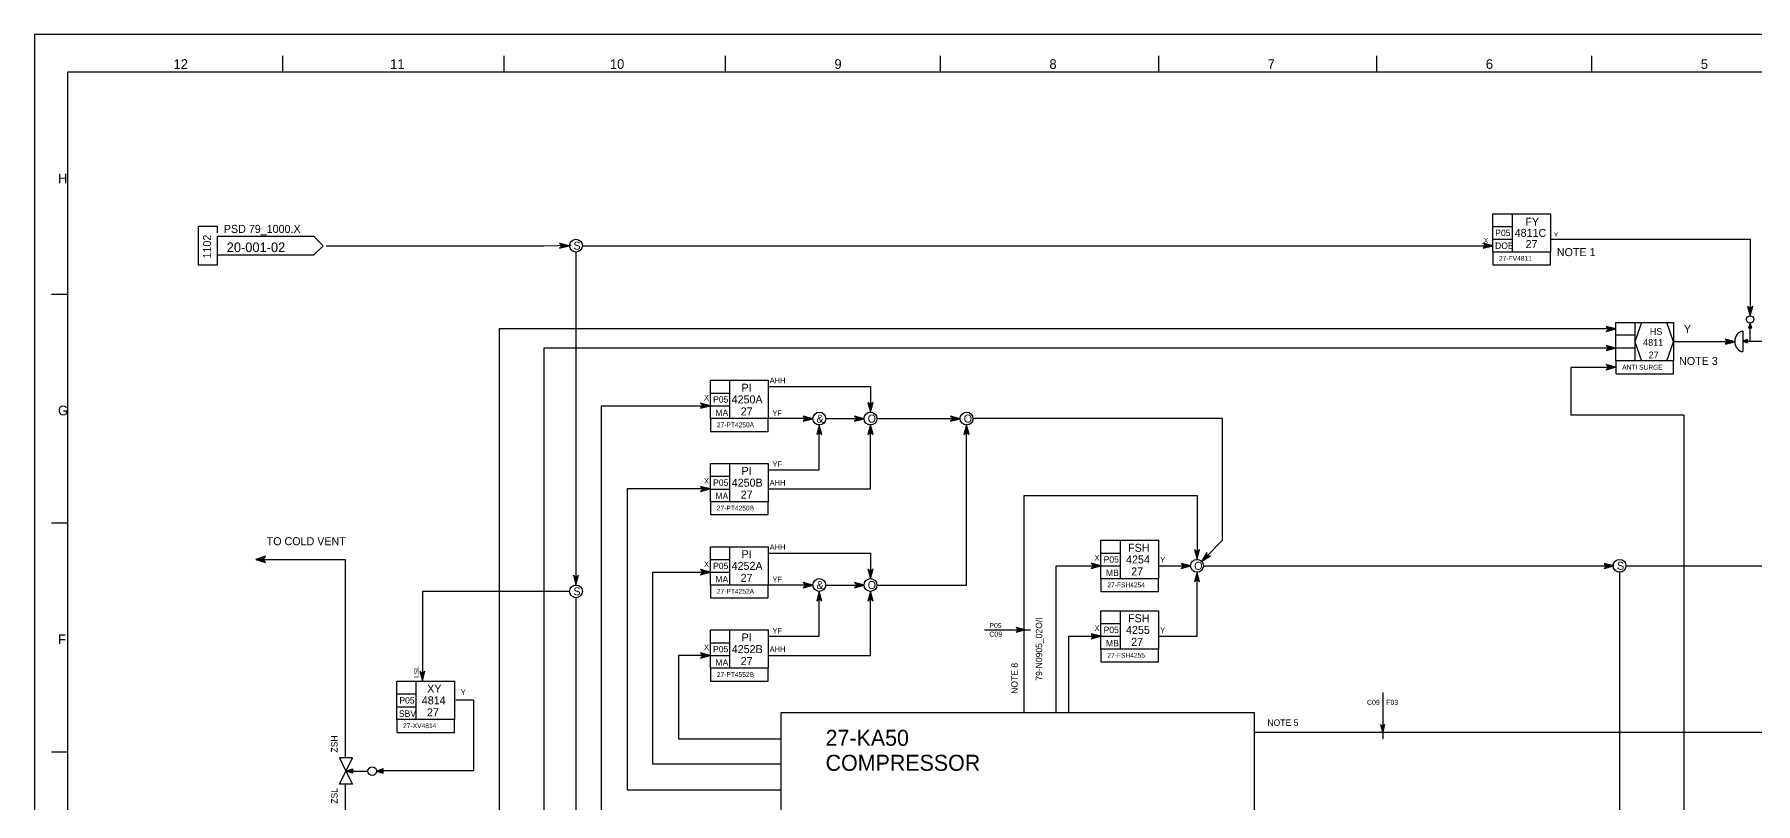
# Model space of a CAD drawing. Extents: x 0 to 841, y 0 to 594.
# Drawn here: x 0 to 538, y 354 to 594 of the extents above; entities that cross this region are included whole.
import ezdxf

# ---------------------------------------------------------------- set-up
doc = ezdxf.new("R2010")
doc.units = 0
for name, color, linetype in [('01-LIN-025-A', 7, 'Continuous'), ('08-LIN-050-A', 7, 'Continuous'), ('09-LIN-050-B', 7, 'Continuous'), ('12-LIN-100-A', 7, 'Continuous'), ('18-LIN-025-SP', 7, 'Continuous'), ('30-PAT-025-A', 7, 'Continuous'), ('37-TXT-050', 7, 'Continuous'), ('43-', 7, 'Continuous'), ('45-', 7, 'Continuous'), ('46-', 7, 'Continuous'), ('47-', 7, 'Continuous'), ('48-BOR-018', 7, 'Continuous'), ('50-REV-035-TRNG', 7, 'Continuous')]:
    doc.layers.add(name, color=color, linetype=linetype)

msp = doc.modelspace()

# ---------------------------------------------------------------- linework, layer by layer
at = {"layer": '01-LIN-025-A'}
for p, q in [((77.49, 587.26), (77.49, 582.23)), ((77.49, 587.26), (77.49, 582.23)), ((146.65, 587.26), (146.65, 582.23)), ((146.65, 587.26), (146.65, 582.23)), ((215.82, 587.26), (215.82, 582.23)), ((215.82, 587.26), (215.82, 582.23)), ((282.98, 587.26), (282.98, 582.23)), ((282.98, 587.26), (282.98, 582.23)), ((351.14, 587.26), (351.14, 582.23)), ((351.14, 587.26), (351.14, 582.23)), ((419.3, 587.26), (419.3, 582.23)), ((419.3, 587.26), (419.3, 582.23)), ((486.46, 587.26), (486.46, 582.23)), ((486.46, 587.26), (486.46, 582.23)), ((829.26, 582.23), (10.33, 582.23)), ((10.33, 582.23), (10.33, 10.38)), ((829.26, 582.23), (10.33, 582.23)), ((10.33, 582.23), (10.33, 10.38)), ((169.18, 526), (169.18, 422)), ((10.33, 512.76), (5.32, 512.76)), ((10.33, 512.76), (5.32, 512.76)), ((243.18, 474), (229.18, 474)), ((247.18, 474), (259.18, 474)), ((263.18, 474), (289.18, 474)), ((10.33, 441.28), (5.32, 441.28)), ((10.33, 441.28), (5.32, 441.28)), ((351.18, 428), (361.18, 428)), ((243.18, 422), (229.18, 422)), ((247.18, 422), (259.18, 422)), ((10.33, 369.8), (5.32, 369.8)), ((10.33, 369.8), (5.32, 369.8))]:
    msp.add_line(p, q, dxfattribs=at)
for points in [[(57.18, 532), (57.18, 534), (53.18, 534), (51.18, 534), (51.18, 522), (57.18, 522), (57.18, 526)], [(91.18, 528), (131.18, 528), (159.18, 528), (167.65, 528.12)], [(171.18, 528), (435.54, 528)], [(433.54, 528), (439.54, 528), (455.54, 528)], [(433.54, 528), (439.54, 528), (455.54, 528)], [(433.54, 528), (439.54, 528), (455.54, 528)], [(433.54, 528), (439.54, 528), (455.54, 528)], [(473.54, 530), (536, 530), (535.93, 506)], [(480, 490), (480, 475.01)], [(494, 490), (480, 490)], [(229.18, 484), (261.18, 484), (261.18, 476)], [(233.18, 350), (177.18, 350), (177.18, 478), (211.18, 478)], [(371.18, 436), (371.18, 472), (371.18, 474), (293.23, 474)], [(515.21, 475.01), (480, 475.01)], [(515.21, 475.01), (515.21, 208)], [(229.18, 458), (245.18, 458), (245.18, 472)], [(229.18, 452), (261.18, 452), (261.18, 472)], [(291.18, 422), (291.18, 472)], [(209.18, 452), (185.18, 452), (185.18, 358), (233.18, 358)], [(309.18, 382), (309.18, 450), (363.18, 450)], [(363.18, 450), (363.18, 432)], [(371.18, 436), (366.01, 430.83)], [(229.18, 432), (261.18, 432), (261.18, 424)], [(233.18, 366), (193.18, 366), (193.18, 426), (211.18, 426)], [(319.18, 382), (319.18, 428), (333.18, 428)], [(351.18, 406), (363.18, 406), (363.18, 426)], [(365.18, 428), (493.18, 428)], [(495.18, 426), (495.18, 262)], [(497.18, 428), (780, 428)], [(167.18, 420), (121.18, 420), (121.18, 392)], [(229.18, 406), (245.18, 406), (245.18, 420)], [(229.18, 400), (261.18, 400), (261.18, 420)], [(263.18, 422), (291.18, 422)], [(169.18, 418), (169.18, 322)], [(296.79, 408), (311.18, 408)], [(323.18, 382), (323.18, 406), (333.18, 406)], [(211.18, 400), (201.18, 400), (201.18, 374), (233.18, 374)], [(421.18, 388.39), (421.18, 374)], [(381.18, 376), (738, 376)]]:
    msp.add_lwpolyline(points, dxfattribs=at)
for centre in [(169.18, 528), (245.18, 474), (261.18, 474), (291.18, 474), (363.18, 428), (495.18, 428), (169.18, 420), (245.18, 422), (261.18, 422)]:
    msp.add_circle(centre, 2, dxfattribs=at)
at = {"layer": '08-LIN-050-A'}
for p, q in [((69.18, 430), (97.18, 430)), ((97.18, 368.03), (97.18, 430)), ((97.18, 333), (97.18, 359.69))]:
    msp.add_line(p, q, dxfattribs=at)
at = {"layer": '09-LIN-050-B'}
msp.add_lwpolyline([(0, 0), (841, 0), (841, 594), (0, 594)], close=True, dxfattribs=at)
msp.add_lwpolyline([(0, 0), (841, 0), (841, 594), (0, 594)], close=True, dxfattribs=at)
at = {"layer": '18-LIN-025-SP'}
msp.add_lwpolyline([(233.18, 310.03), (381.18, 310.03), (381.18, 382.03), (233.18, 382.03)], close=True, dxfattribs=at)
at = {"layer": '30-PAT-025-A'}
for p, q in [((72.18, 431), (69.18, 430)), ((70.18, 430), (71.68, 430.5)), ((71.68, 430.5), (71.18, 430)), ((71.68, 430), (72.18, 431)), ((69.18, 430), (72.18, 429)), ((70.18, 430), (69.68, 430)), ((71.68, 429.5), (70.18, 430)), ((70.68, 430), (71.18, 430)), ((71.18, 430), (71.68, 429.5)), ((72.18, 429), (71.68, 430))]:
    msp.add_line(p, q, dxfattribs=at)
at = {"layer": '43-'}
for p, q in [((57.18, 531), (87.18, 531)), ((57.18, 525), (57.18, 531)), ((87.18, 531), (90.18, 528)), ((90.18, 528), (87.18, 525)), ((87.18, 525), (57.18, 525))]:
    msp.add_line(p, q, dxfattribs=at)
at = {"layer": '46-'}
for p, q in [((166.99, 528), (163.99, 528.8)), ((163.99, 528.8), (164.79, 528)), ((164.79, 528), (163.99, 527.2)), ((163.99, 527.2), (166.99, 528)), ((166.59, 528), (164.39, 528.6)), ((164.39, 528.6), (164.99, 528)), ((164.99, 528), (164.39, 527.4)), ((164.39, 527.4), (166.59, 528)), ((166.19, 528), (164.79, 528.4)), ((164.79, 528.4), (165.19, 528)), ((165.19, 528), (164.79, 527.6)), ((164.79, 527.6), (166.19, 528)), ((165.79, 528), (165.19, 528.2)), ((165.19, 528.2), (165.39, 528)), ((165.39, 528), (165.19, 527.8)), ((165.19, 527.8), (165.79, 528)), ((455.55, 527.98), (452.55, 528.78)), ((452.55, 528.78), (453.35, 527.98)), ((453.35, 527.98), (452.55, 527.18)), ((452.55, 527.18), (455.55, 527.98)), ((455.15, 527.98), (452.95, 528.58)), ((452.95, 528.58), (453.55, 527.98)), ((453.55, 527.98), (452.95, 527.38)), ((452.95, 527.38), (455.15, 527.98)), ((454.75, 527.98), (453.35, 528.38)), ((453.35, 528.38), (453.75, 527.98)), ((453.75, 527.98), (453.35, 527.58)), ((453.35, 527.58), (454.75, 527.98)), ((454.35, 527.98), (453.75, 528.18)), ((453.75, 528.18), (453.95, 527.98)), ((453.95, 527.98), (453.75, 527.78)), ((453.75, 527.78), (454.35, 527.98)), ((536, 508.3), (535.2, 509.1)), ((535.2, 509.1), (536, 506.1)), ((536, 508.1), (535.4, 508.7)), ((535.4, 508.7), (536, 506.5)), ((536, 507.9), (535.6, 508.3)), ((535.6, 508.3), (536, 506.9)), ((536, 507.7), (535.8, 507.9)), ((535.8, 507.9), (536, 507.3)), ((536, 506.1), (536.8, 509.1)), ((536.8, 509.1), (536, 508.3)), ((536, 506.5), (536.6, 508.7)), ((536.6, 508.7), (536, 508.1)), ((536, 506.9), (536.4, 508.3)), ((536.4, 508.3), (536, 507.9)), ((536, 507.3), (536.2, 507.9)), ((536.2, 507.9), (536, 507.7)), ((493.99, 502.01), (490.99, 502.81)), ((490.99, 502.81), (491.79, 502.01)), ((491.79, 502.01), (490.99, 501.21)), ((490.99, 501.21), (493.99, 502.01)), ((493.59, 502.01), (491.39, 502.61)), ((491.39, 502.61), (491.99, 502.01)), ((491.99, 502.01), (491.39, 501.41)), ((491.39, 501.41), (493.59, 502.01)), ((493.19, 502.01), (491.79, 502.41)), ((491.79, 502.41), (492.19, 502.01)), ((492.19, 502.01), (491.79, 501.61)), ((491.79, 501.61), (493.19, 502.01)), ((492.79, 502.01), (492.19, 502.21)), ((492.19, 502.21), (492.39, 502.01)), ((492.39, 502.01), (492.19, 501.81)), ((492.19, 501.81), (492.79, 502.01)), ((493.96, 496.01), (490.96, 496.81)), ((490.96, 496.81), (491.76, 496.01)), ((491.76, 496.01), (490.96, 495.21)), ((490.96, 495.21), (493.96, 496.01)), ((493.56, 496.01), (491.36, 496.61)), ((491.36, 496.61), (491.96, 496.01)), ((491.96, 496.01), (491.36, 495.41)), ((491.36, 495.41), (493.56, 496.01)), ((493.16, 496.01), (491.76, 496.41)), ((491.76, 496.41), (492.16, 496.01)), ((492.16, 496.01), (491.76, 495.61)), ((491.76, 495.61), (493.16, 496.01)), ((492.76, 496.01), (492.16, 496.21)), ((492.16, 496.21), (492.36, 496.01)), ((492.36, 496.01), (492.16, 495.81)), ((492.16, 495.81), (492.76, 496.01)), ((531.19, 498), (528.19, 498.8)), ((528.19, 498.8), (528.99, 498)), ((528.99, 498), (528.19, 497.2)), ((528.19, 497.2), (531.19, 498)), ((530.79, 498), (528.59, 498.6)), ((528.59, 498.6), (529.19, 498)), ((529.19, 498), (528.59, 497.4)), ((528.59, 497.4), (530.79, 498)), ((530.39, 498), (528.99, 498.4)), ((528.99, 498.4), (529.39, 498)), ((529.39, 498), (528.99, 497.6)), ((528.99, 497.6), (530.39, 498)), ((529.99, 498), (529.39, 498.2)), ((529.39, 498.2), (529.59, 498)), ((529.59, 498), (529.39, 497.8)), ((529.39, 497.8), (529.99, 498)), ((493.96, 490.04), (490.96, 490.84)), ((490.96, 490.84), (491.76, 490.04)), ((491.76, 490.04), (490.96, 489.24)), ((490.96, 489.24), (493.96, 490.04)), ((493.56, 490.04), (491.36, 490.64)), ((491.36, 490.64), (491.96, 490.04)), ((491.96, 490.04), (491.36, 489.44)), ((491.36, 489.44), (493.56, 490.04)), ((493.16, 490.04), (491.76, 490.44)), ((491.76, 490.44), (492.16, 490.04)), ((492.16, 490.04), (491.76, 489.64)), ((491.76, 489.64), (493.16, 490.04)), ((492.76, 490.04), (492.16, 490.24)), ((492.16, 490.24), (492.36, 490.04)), ((492.36, 490.04), (492.16, 489.84)), ((492.16, 489.84), (492.76, 490.04)), ((211.12, 478), (208.12, 478.8)), ((208.12, 478.8), (208.92, 478)), ((210.72, 478), (208.52, 478.6)), ((208.52, 478.6), (209.12, 478)), ((261.18, 478.25), (260.38, 479.05)), ((260.38, 479.05), (261.18, 476.05)), ((261.18, 478.05), (260.58, 478.65)), ((260.58, 478.65), (261.18, 476.45)), ((261.18, 476.05), (261.98, 479.05)), ((261.98, 479.05), (261.18, 478.25)), ((261.18, 476.45), (261.78, 478.65)), ((261.78, 478.65), (261.18, 478.05)), ((208.92, 478), (208.12, 477.2)), ((208.12, 477.2), (211.12, 478)), ((209.12, 478), (208.52, 477.4)), ((208.52, 477.4), (210.72, 478)), ((210.32, 478), (208.92, 478.4)), ((208.92, 478.4), (209.32, 478)), ((209.32, 478), (208.92, 477.6)), ((208.92, 477.6), (210.32, 478)), ((209.92, 478), (209.32, 478.2)), ((209.32, 478.2), (209.52, 478)), ((209.52, 478), (209.32, 477.8)), ((209.32, 477.8), (209.92, 478)), ((243.18, 473.96), (240.18, 474.76)), ((240.18, 474.76), (240.98, 473.96)), ((240.98, 473.96), (240.18, 473.16)), ((240.18, 473.16), (243.18, 473.96)), ((242.78, 473.96), (240.58, 474.56)), ((240.58, 474.56), (241.18, 473.96)), ((241.18, 473.96), (240.58, 473.36)), ((240.58, 473.36), (242.78, 473.96)), ((242.38, 473.96), (240.98, 474.36)), ((240.98, 474.36), (241.38, 473.96)), ((241.38, 473.96), (240.98, 473.56)), ((240.98, 473.56), (242.38, 473.96)), ((241.98, 473.96), (241.38, 474.16)), ((241.38, 474.16), (241.58, 473.96)), ((241.58, 473.96), (241.38, 473.76)), ((241.38, 473.76), (241.98, 473.96)), ((259.18, 473.96), (256.18, 474.76)), ((256.18, 474.76), (256.98, 473.96)), ((256.98, 473.96), (256.18, 473.16)), ((256.18, 473.16), (259.18, 473.96)), ((258.78, 473.96), (256.58, 474.56)), ((256.58, 474.56), (257.18, 473.96)), ((257.18, 473.96), (256.58, 473.36)), ((256.58, 473.36), (258.78, 473.96)), ((258.38, 473.96), (256.98, 474.36)), ((256.98, 474.36), (257.38, 473.96)), ((257.38, 473.96), (256.98, 473.56)), ((256.98, 473.56), (258.38, 473.96)), ((257.98, 473.96), (257.38, 474.16)), ((257.38, 474.16), (257.58, 473.96)), ((257.58, 473.96), (257.38, 473.76)), ((257.38, 473.76), (257.98, 473.96)), ((261.18, 477.85), (260.78, 478.25)), ((260.78, 478.25), (261.18, 476.85)), ((261.18, 477.65), (260.98, 477.85)), ((260.98, 477.85), (261.18, 477.25)), ((261.18, 476.85), (261.58, 478.25)), ((261.58, 478.25), (261.18, 477.85)), ((261.18, 477.25), (261.38, 477.85)), ((261.38, 477.85), (261.18, 477.65)), ((289.18, 473.96), (286.18, 474.76)), ((286.18, 474.76), (286.98, 473.96)), ((286.98, 473.96), (286.18, 473.16)), ((286.18, 473.16), (289.18, 473.96)), ((288.78, 473.96), (286.58, 474.56)), ((286.58, 474.56), (287.18, 473.96)), ((287.18, 473.96), (286.58, 473.36)), ((286.58, 473.36), (288.78, 473.96)), ((288.38, 473.96), (286.98, 474.36)), ((286.98, 474.36), (287.38, 473.96)), ((287.38, 473.96), (286.98, 473.56)), ((286.98, 473.56), (288.38, 473.96)), ((287.98, 473.96), (287.38, 474.16)), ((287.38, 474.16), (287.58, 473.96)), ((287.58, 473.96), (287.38, 473.76)), ((287.38, 473.76), (287.98, 473.96)), ((245.18, 472), (244.38, 469)), ((244.38, 469), (245.18, 469.8)), ((245.18, 471.6), (244.58, 469.4)), ((244.58, 469.4), (245.18, 470)), ((245.18, 471.2), (244.78, 469.8)), ((244.78, 469.8), (245.18, 470.2)), ((245.18, 470.8), (244.98, 470.2)), ((244.98, 470.2), (245.18, 470.4)), ((245.98, 469), (245.18, 472)), ((245.78, 469.4), (245.18, 471.6)), ((245.58, 469.8), (245.18, 471.2)), ((245.38, 470.2), (245.18, 470.8)), ((245.18, 470.4), (245.38, 470.2)), ((245.18, 470.2), (245.58, 469.8)), ((245.18, 470), (245.78, 469.4)), ((245.18, 469.8), (245.98, 469)), ((261.18, 472), (260.38, 469)), ((260.38, 469), (261.18, 469.8)), ((261.18, 471.6), (260.58, 469.4)), ((260.58, 469.4), (261.18, 470)), ((261.18, 471.2), (260.78, 469.8)), ((260.78, 469.8), (261.18, 470.2)), ((261.18, 470.8), (260.98, 470.2)), ((260.98, 470.2), (261.18, 470.4)), ((261.98, 469), (261.18, 472)), ((261.78, 469.4), (261.18, 471.6)), ((261.58, 469.8), (261.18, 471.2)), ((261.38, 470.2), (261.18, 470.8)), ((261.18, 470.4), (261.38, 470.2)), ((261.18, 470.2), (261.58, 469.8)), ((261.18, 470), (261.78, 469.4)), ((261.18, 469.8), (261.98, 469)), ((291.18, 472), (290.38, 469)), ((290.38, 469), (291.18, 469.8)), ((291.18, 471.6), (290.58, 469.4)), ((290.58, 469.4), (291.18, 470)), ((291.18, 471.2), (290.78, 469.8)), ((290.78, 469.8), (291.18, 470.2)), ((291.18, 470.8), (290.98, 470.2)), ((290.98, 470.2), (291.18, 470.4)), ((291.98, 469), (291.18, 472)), ((291.78, 469.4), (291.18, 471.6)), ((291.58, 469.8), (291.18, 471.2)), ((291.38, 470.2), (291.18, 470.8)), ((291.18, 470.4), (291.38, 470.2)), ((291.18, 470.2), (291.58, 469.8)), ((291.18, 470), (291.78, 469.4)), ((291.18, 469.8), (291.98, 469)), ((211.12, 452), (208.12, 452.8)), ((208.12, 452.8), (208.92, 452)), ((208.92, 452), (208.12, 451.2)), ((208.12, 451.2), (211.12, 452)), ((210.72, 452), (208.52, 452.6)), ((208.52, 452.6), (209.12, 452)), ((209.12, 452), (208.52, 451.4)), ((208.52, 451.4), (210.72, 452)), ((210.32, 452), (208.92, 452.4)), ((208.92, 452.4), (209.32, 452)), ((209.32, 452), (208.92, 451.6)), ((208.92, 451.6), (210.32, 452)), ((209.92, 452), (209.32, 452.2)), ((209.32, 452.2), (209.52, 452)), ((209.52, 452), (209.32, 451.8)), ((209.32, 451.8), (209.92, 452)), ((363.21, 432.28), (362.41, 433.08)), ((362.41, 433.08), (363.21, 430.08)), ((363.21, 432.08), (362.61, 432.68)), ((362.61, 432.68), (363.21, 430.48)), ((363.21, 431.88), (362.81, 432.28)), ((362.81, 432.28), (363.21, 430.88)), ((363.21, 431.68), (363.01, 431.88)), ((363.01, 431.88), (363.21, 431.28)), ((363.21, 430.08), (364.01, 433.08)), ((364.01, 433.08), (363.21, 432.28)), ((363.21, 430.48), (363.81, 432.68)), ((363.81, 432.68), (363.21, 432.08)), ((363.21, 430.88), (363.61, 432.28)), ((363.61, 432.28), (363.21, 431.88)), ((363.21, 431.28), (363.41, 431.88)), ((363.41, 431.88), (363.21, 431.68)), ((366.23, 432.14), (364.68, 429.45)), ((364.68, 429.45), (367.36, 431)), ((366.09, 431.71), (364.96, 429.73)), ((364.96, 429.73), (366.94, 430.86)), ((365.95, 431.29), (365.24, 430.01)), ((365.24, 430.01), (366.51, 430.72)), ((365.81, 430.86), (365.52, 430.3)), ((365.52, 430.3), (366.09, 430.58)), ((365.81, 430.58), (365.81, 430.86)), ((366.09, 430.58), (365.81, 430.58)), ((365.95, 430.72), (365.95, 431.29)), ((366.51, 430.72), (365.95, 430.72)), ((366.09, 430.86), (366.09, 431.71)), ((366.94, 430.86), (366.09, 430.86)), ((366.23, 431), (366.23, 432.14)), ((367.36, 431), (366.23, 431)), ((169.18, 424.26), (168.38, 425.06)), ((168.38, 425.06), (169.18, 422.06)), ((169.18, 422.06), (169.98, 425.06)), ((169.98, 425.06), (169.18, 424.26)), ((211.12, 426), (208.12, 426.8)), ((208.12, 426.8), (208.92, 426)), ((208.92, 426), (208.12, 425.2)), ((208.12, 425.2), (211.12, 426)), ((210.72, 426), (208.52, 426.6)), ((208.52, 426.6), (209.12, 426)), ((209.12, 426), (208.52, 425.4)), ((208.52, 425.4), (210.72, 426)), ((210.32, 426), (208.92, 426.4)), ((208.92, 426.4), (209.32, 426)), ((209.32, 426), (208.92, 425.6)), ((208.92, 425.6), (210.32, 426)), ((209.92, 426), (209.32, 426.2)), ((209.32, 426.2), (209.52, 426)), ((209.52, 426), (209.32, 425.8)), ((209.32, 425.8), (209.92, 426)), ((261.18, 426.25), (260.38, 427.05)), ((260.38, 427.05), (261.18, 424.05)), ((261.18, 426.05), (260.58, 426.65)), ((260.58, 426.65), (261.18, 424.45)), ((261.18, 425.85), (260.78, 426.25)), ((260.78, 426.25), (261.18, 424.85)), ((261.18, 425.65), (260.98, 425.85)), ((260.98, 425.85), (261.18, 425.25)), ((261.18, 424.05), (261.98, 427.05)), ((261.98, 427.05), (261.18, 426.25)), ((261.18, 424.45), (261.78, 426.65)), ((261.78, 426.65), (261.18, 426.05)), ((261.18, 424.85), (261.58, 426.25)), ((261.58, 426.25), (261.18, 425.85)), ((261.18, 425.25), (261.38, 425.85)), ((261.38, 425.85), (261.18, 425.65)), ((333.12, 428), (330.12, 428.8)), ((330.12, 428.8), (330.92, 428)), ((330.92, 428), (330.12, 427.2)), ((330.12, 427.2), (333.12, 428)), ((332.72, 428), (330.52, 428.6)), ((330.52, 428.6), (331.12, 428)), ((331.12, 428), (330.52, 427.4)), ((330.52, 427.4), (332.72, 428)), ((332.32, 428), (330.92, 428.4)), ((330.92, 428.4), (331.32, 428)), ((331.32, 428), (330.92, 427.6)), ((330.92, 427.6), (332.32, 428)), ((331.92, 428), (331.32, 428.2)), ((331.32, 428.2), (331.52, 428)), ((331.52, 428), (331.32, 427.8)), ((331.32, 427.8), (331.92, 428)), ((361.18, 427.96), (358.18, 428.76)), ((358.18, 428.76), (358.98, 427.96)), ((358.98, 427.96), (358.18, 427.16)), ((358.18, 427.16), (361.18, 427.96)), ((360.78, 427.96), (358.58, 428.56)), ((358.58, 428.56), (359.18, 427.96)), ((359.18, 427.96), (358.58, 427.36)), ((358.58, 427.36), (360.78, 427.96)), ((360.38, 427.96), (358.98, 428.36)), ((358.98, 428.36), (359.38, 427.96)), ((359.38, 427.96), (358.98, 427.56)), ((358.98, 427.56), (360.38, 427.96)), ((359.98, 427.96), (359.38, 428.16)), ((359.38, 428.16), (359.58, 427.96)), ((359.58, 427.96), (359.38, 427.76)), ((359.38, 427.76), (359.98, 427.96)), ((363.2, 426.02), (362.4, 423.02)), ((363.2, 425.62), (362.6, 423.42)), ((363.2, 425.22), (362.8, 423.82)), ((363.2, 424.82), (363, 424.22)), ((364, 423.02), (363.2, 426.02)), ((363.8, 423.42), (363.2, 425.62)), ((363.6, 423.82), (363.2, 425.22)), ((363.4, 424.22), (363.2, 424.82)), ((493.38, 427.96), (490.38, 428.76)), ((490.38, 428.76), (491.18, 427.96)), ((491.18, 427.96), (490.38, 427.16)), ((490.38, 427.16), (493.38, 427.96)), ((492.98, 427.96), (490.78, 428.56)), ((490.78, 428.56), (491.38, 427.96)), ((491.38, 427.96), (490.78, 427.36)), ((490.78, 427.36), (492.98, 427.96)), ((492.58, 427.96), (491.18, 428.36)), ((491.18, 428.36), (491.58, 427.96)), ((491.58, 427.96), (491.18, 427.56)), ((491.18, 427.56), (492.58, 427.96)), ((492.18, 427.96), (491.58, 428.16)), ((491.58, 428.16), (491.78, 427.96)), ((491.78, 427.96), (491.58, 427.76)), ((491.58, 427.76), (492.18, 427.96)), ((169.18, 424.06), (168.58, 424.66)), ((168.58, 424.66), (169.18, 422.46)), ((169.18, 423.86), (168.78, 424.26)), ((168.78, 424.26), (169.18, 422.86)), ((169.18, 423.66), (168.98, 423.86)), ((168.98, 423.86), (169.18, 423.26)), ((169.18, 422.46), (169.78, 424.66)), ((169.78, 424.66), (169.18, 424.06)), ((169.18, 422.86), (169.58, 424.26)), ((169.58, 424.26), (169.18, 423.86)), ((169.18, 423.26), (169.38, 423.86)), ((169.38, 423.86), (169.18, 423.66)), ((243.18, 421.96), (240.18, 422.76)), ((240.18, 422.76), (240.98, 421.96)), ((240.98, 421.96), (240.18, 421.16)), ((240.18, 421.16), (243.18, 421.96)), ((242.78, 421.96), (240.58, 422.56)), ((240.58, 422.56), (241.18, 421.96)), ((241.18, 421.96), (240.58, 421.36)), ((240.58, 421.36), (242.78, 421.96)), ((242.38, 421.96), (240.98, 422.36)), ((240.98, 422.36), (241.38, 421.96)), ((241.38, 421.96), (240.98, 421.56)), ((240.98, 421.56), (242.38, 421.96)), ((241.98, 421.96), (241.38, 422.16)), ((241.38, 422.16), (241.58, 421.96)), ((241.58, 421.96), (241.38, 421.76)), ((241.38, 421.76), (241.98, 421.96)), ((245.18, 420), (244.38, 417)), ((245.18, 419.6), (244.58, 417.4)), ((245.98, 417), (245.18, 420)), ((245.78, 417.4), (245.18, 419.6)), ((259.18, 421.96), (256.18, 422.76)), ((256.18, 422.76), (256.98, 421.96)), ((256.98, 421.96), (256.18, 421.16)), ((256.18, 421.16), (259.18, 421.96)), ((258.78, 421.96), (256.58, 422.56)), ((256.58, 422.56), (257.18, 421.96)), ((257.18, 421.96), (256.58, 421.36)), ((256.58, 421.36), (258.78, 421.96)), ((258.38, 421.96), (256.98, 422.36)), ((256.98, 422.36), (257.38, 421.96)), ((257.38, 421.96), (256.98, 421.56)), ((256.98, 421.56), (258.38, 421.96)), ((257.98, 421.96), (257.38, 422.16)), ((257.38, 422.16), (257.58, 421.96)), ((257.58, 421.96), (257.38, 421.76)), ((257.38, 421.76), (257.98, 421.96)), ((261.18, 420), (260.38, 417)), ((261.18, 419.6), (260.58, 417.4)), ((261.98, 417), (261.18, 420)), ((261.78, 417.4), (261.18, 419.6)), ((362.4, 423.02), (363.2, 423.82)), ((362.6, 423.42), (363.2, 424.02)), ((362.8, 423.82), (363.2, 424.22)), ((363, 424.22), (363.2, 424.42)), ((363.2, 424.42), (363.4, 424.22)), ((363.2, 424.22), (363.6, 423.82)), ((363.2, 424.02), (363.8, 423.42)), ((363.2, 423.82), (364, 423.02)), ((244.38, 417), (245.18, 417.8)), ((244.58, 417.4), (245.18, 418)), ((245.18, 419.2), (244.78, 417.8)), ((244.78, 417.8), (245.18, 418.2)), ((245.18, 418.8), (244.98, 418.2)), ((244.98, 418.2), (245.18, 418.4)), ((245.58, 417.8), (245.18, 419.2)), ((245.38, 418.2), (245.18, 418.8)), ((245.18, 418.4), (245.38, 418.2)), ((245.18, 418.2), (245.58, 417.8)), ((245.18, 418), (245.78, 417.4)), ((245.18, 417.8), (245.98, 417)), ((260.38, 417), (261.18, 417.8)), ((260.58, 417.4), (261.18, 418)), ((261.18, 419.2), (260.78, 417.8)), ((260.78, 417.8), (261.18, 418.2)), ((261.18, 418.8), (260.98, 418.2)), ((260.98, 418.2), (261.18, 418.4)), ((261.58, 417.8), (261.18, 419.2)), ((261.38, 418.2), (261.18, 418.8)), ((261.18, 418.4), (261.38, 418.2)), ((261.18, 418.2), (261.58, 417.8)), ((261.18, 418), (261.78, 417.4)), ((261.18, 417.8), (261.98, 417)), ((309.42, 408), (306.71, 408.72)), ((306.71, 408.72), (307.43, 408)), ((307.43, 408), (306.71, 407.28)), ((306.71, 407.28), (309.42, 408)), ((309.06, 408), (307.07, 408.54)), ((307.07, 408.54), (307.62, 408)), ((307.62, 408), (307.07, 407.46)), ((307.07, 407.46), (309.06, 408)), ((308.7, 408), (307.43, 408.36)), ((307.43, 408.36), (307.8, 408)), ((307.8, 408), (307.43, 407.64)), ((307.43, 407.64), (308.7, 408)), ((308.34, 408), (307.8, 408.18)), ((307.8, 408.18), (307.98, 408)), ((307.98, 408), (307.8, 407.82)), ((307.8, 407.82), (308.34, 408)), ((333.12, 406), (330.12, 406.8)), ((330.12, 406.8), (330.92, 406)), ((330.92, 406), (330.12, 405.2)), ((330.12, 405.2), (333.12, 406)), ((332.72, 406), (330.52, 406.6)), ((330.52, 406.6), (331.12, 406)), ((331.12, 406), (330.52, 405.4)), ((330.52, 405.4), (332.72, 406)), ((332.32, 406), (330.92, 406.4)), ((330.92, 406.4), (331.32, 406)), ((331.32, 406), (330.92, 405.6)), ((330.92, 405.6), (332.32, 406)), ((331.92, 406), (331.32, 406.2)), ((331.32, 406.2), (331.52, 406)), ((331.52, 406), (331.32, 405.8)), ((331.32, 405.8), (331.92, 406)), ((211.12, 400), (208.12, 400.8)), ((208.12, 400.8), (208.92, 400)), ((208.92, 400), (208.12, 399.2)), ((208.12, 399.2), (211.12, 400)), ((210.72, 400), (208.52, 400.6)), ((208.52, 400.6), (209.12, 400)), ((209.12, 400), (208.52, 399.4)), ((208.52, 399.4), (210.72, 400)), ((210.32, 400), (208.92, 400.4)), ((208.92, 400.4), (209.32, 400)), ((209.32, 400), (208.92, 399.6)), ((208.92, 399.6), (210.32, 400)), ((209.92, 400), (209.32, 400.2)), ((209.32, 400.2), (209.52, 400)), ((209.52, 400), (209.32, 399.8)), ((209.32, 399.8), (209.92, 400)), ((121.18, 394.26), (120.38, 395.06)), ((120.38, 395.06), (121.18, 392.06)), ((121.18, 394.06), (120.58, 394.66)), ((120.58, 394.66), (121.18, 392.46)), ((121.18, 393.86), (120.78, 394.26)), ((120.78, 394.26), (121.18, 392.86)), ((121.18, 393.66), (120.98, 393.86)), ((120.98, 393.86), (121.18, 393.26)), ((121.18, 392.06), (121.98, 395.06)), ((121.98, 395.06), (121.18, 394.26)), ((121.18, 392.46), (121.78, 394.66)), ((121.78, 394.66), (121.18, 394.06)), ((121.18, 392.86), (121.58, 394.26)), ((121.58, 394.26), (121.18, 393.86)), ((121.18, 393.26), (121.38, 393.86)), ((121.38, 393.86), (121.18, 393.66)), ((421.18, 377.74), (420.46, 378.47)), ((420.46, 378.47), (421.18, 375.76)), ((421.18, 377.56), (420.64, 378.1)), ((420.64, 378.1), (421.18, 376.12)), ((421.18, 377.38), (420.82, 377.74)), ((420.82, 377.74), (421.18, 376.48)), ((421.18, 377.2), (421, 377.38)), ((421, 377.38), (421.18, 376.84)), ((421.18, 375.76), (421.9, 378.47)), ((421.9, 378.47), (421.18, 377.74)), ((421.18, 376.12), (421.72, 378.1)), ((421.72, 378.1), (421.18, 377.56)), ((421.18, 376.48), (421.54, 377.74)), ((421.54, 377.74), (421.18, 377.38)), ((421.18, 376.84), (421.36, 377.38)), ((421.36, 377.38), (421.18, 377.2))]:
    msp.add_line(p, q, dxfattribs=at)
for points in [[(145.18, 502), (145.18, 207)], [(494, 502), (145.18, 502)], [(159.18, 496), (159.18, 207)], [(494, 496), (159.18, 496)], [(531.09, 498), (512, 498)], [(137.18, 386), (131.68, 386)], [(137.18, 386), (137.18, 364)], [(137.18, 364), (107.18, 364)]]:
    msp.add_lwpolyline(points, dxfattribs=at)
at = {"layer": '47-'}
for p, q in [((536, 498.08), (536, 503.83)), ((540.11, 498.09), (533.73, 498.09)), ((97.33, 363.86), (104.17, 363.86))]:
    msp.add_line(p, q, dxfattribs=at)
for points in [[(533.73, 501.28), (533.73, 494.9)], [(97.33, 363.86), (99.39, 359.76), (95.28, 359.76), (99.39, 367.97), (95.28, 367.97), (97.33, 363.86)]]:
    msp.add_lwpolyline(points, dxfattribs=at)
for centre, radius in [((536, 504.97), 1.15), ((105.54, 363.86), 1.37)]:
    msp.add_circle(centre, radius, dxfattribs=at)
msp.add_ellipse((533.73, 498.09), major_axis=(0, -3.19), ratio=0.8, start_param=3.141593, end_param=6.283185, dxfattribs=at)
at = {"layer": '48-BOR-018'}
for p, q in [((455.6, 538), (473.6, 538)), ((455.6, 526), (455.6, 538)), ((461.6, 538), (461.6, 526)), ((473.6, 538), (473.6, 526)), ((455.6, 534), (461.6, 534)), ((455.6, 530), (461.6, 530)), ((473.6, 526), (455.6, 526)), ((455.6, 526), (455.6, 522)), ((455.6, 522), (473.6, 522)), ((473.6, 522), (473.6, 526)), ((494, 504), (512, 504)), ((494, 492), (494, 504)), ((500, 504), (500, 492)), ((502, 504), (500, 498)), ((512, 498), (510, 504)), ((512, 504), (512, 492)), ((500, 500), (494, 500)), ((500, 496), (494, 496)), ((500, 498), (502, 492)), ((510, 492), (512, 498)), ((512, 492), (494, 492)), ((494, 492), (494, 488)), ((512, 488), (512, 492)), ((211.18, 485.98), (229.18, 485.98)), ((211.18, 473.98), (211.18, 485.98)), ((217.18, 485.98), (217.18, 473.98)), ((229.18, 485.98), (229.18, 473.98)), ((494, 488), (512, 488)), ((211.18, 481.98), (217.18, 481.98)), ((211.18, 477.98), (217.18, 477.98)), ((229.18, 473.98), (211.18, 473.98)), ((211.18, 473.98), (211.18, 469.98)), ((229.18, 469.98), (229.18, 473.98)), ((211.18, 469.98), (229.18, 469.98)), ((211.18, 459.98), (229.18, 459.98)), ((211.18, 447.98), (211.18, 459.98)), ((217.18, 459.98), (217.18, 447.98)), ((229.18, 459.98), (229.18, 447.98)), ((211.18, 455.98), (217.18, 455.98)), ((211.18, 451.98), (217.18, 451.98)), ((229.18, 447.98), (211.18, 447.98)), ((211.18, 447.98), (211.18, 443.98)), ((229.18, 443.98), (229.18, 447.98)), ((211.18, 443.98), (229.18, 443.98)), ((333.18, 435.98), (351.18, 435.98)), ((333.18, 423.98), (333.18, 435.98)), ((339.18, 435.98), (339.18, 423.98)), ((351.18, 435.98), (351.18, 423.98)), ((211.18, 433.98), (229.18, 433.98)), ((211.18, 421.98), (211.18, 433.98)), ((217.18, 433.98), (217.18, 421.98)), ((229.18, 433.98), (229.18, 421.98)), ((333.18, 431.98), (339.18, 431.98)), ((211.18, 429.98), (217.18, 429.98)), ((211.18, 425.98), (217.18, 425.98)), ((333.18, 427.98), (339.18, 427.98)), ((229.18, 421.98), (211.18, 421.98)), ((211.18, 421.98), (211.18, 417.98)), ((229.18, 417.98), (229.18, 421.98)), ((351.18, 423.98), (333.18, 423.98)), ((333.18, 423.98), (333.18, 419.98)), ((333.18, 419.98), (351.18, 419.98)), ((351.18, 419.98), (351.18, 423.98)), ((211.18, 417.98), (229.18, 417.98)), ((333.18, 413.98), (351.18, 413.98)), ((333.18, 401.98), (333.18, 413.98)), ((333.18, 409.98), (339.18, 409.98)), ((339.18, 413.98), (339.18, 401.98)), ((351.18, 413.98), (351.18, 401.98)), ((211.18, 407.98), (229.18, 407.98)), ((211.18, 395.98), (211.18, 407.98)), ((211.18, 403.98), (217.18, 403.98)), ((217.18, 407.98), (217.18, 395.98)), ((229.18, 407.98), (229.18, 395.98)), ((333.18, 405.98), (339.18, 405.98)), ((211.18, 399.98), (217.18, 399.98)), ((351.18, 401.98), (333.18, 401.98)), ((333.18, 401.98), (333.18, 397.98)), ((333.18, 397.98), (351.18, 397.98)), ((351.18, 397.98), (351.18, 401.98)), ((229.18, 395.98), (211.18, 395.98)), ((211.18, 395.98), (211.18, 391.98)), ((229.18, 391.98), (229.18, 395.98)), ((113.18, 391.98), (131.18, 391.98)), ((113.18, 379.98), (113.18, 391.98)), ((113.18, 387.98), (119.18, 387.98)), ((119.18, 391.98), (119.18, 379.98)), ((131.18, 391.98), (131.18, 379.98)), ((211.18, 391.98), (229.18, 391.98)), ((113.18, 383.98), (119.18, 383.98)), ((131.18, 379.98), (113.18, 379.98)), ((113.18, 379.98), (113.18, 375.98)), ((131.18, 375.98), (131.18, 379.98)), ((113.18, 375.98), (131.18, 375.98))]:
    msp.add_line(p, q, dxfattribs=at)
at = {"layer": '50-REV-035-TRNG'}
for p, q in [((535.98, 503.82), (535.48, 502.32)), ((535.48, 502.32), (536.48, 502.32)), ((536.01, 503.58), (535.62, 502.4)), ((535.62, 502.4), (536.33, 502.4)), ((536.01, 503.34), (535.78, 502.48)), ((535.78, 502.48), (536.17, 502.48)), ((536.01, 503.11), (535.86, 502.56)), ((535.86, 502.56), (536.01, 502.56)), ((536.48, 502.32), (535.98, 503.82)), ((536.33, 502.4), (536.01, 503.34)), ((536.17, 502.48), (536.01, 503.11)), ((536.01, 502.56), (536.01, 502.87)), ((535.16, 498.66), (533.66, 498.16)), ((533.66, 498.16), (535.16, 497.66)), ((533.9, 498.2), (535.08, 497.8)), ((535.08, 498.51), (534.13, 498.2)), ((534.13, 498.2), (535, 497.96)), ((535, 498.35), (534.37, 498.2)), ((534.37, 498.2), (534.92, 498.04)), ((534.92, 498.2), (534.61, 498.2)), ((534.92, 498.04), (534.92, 498.2)), ((535, 497.96), (535, 498.35)), ((535.08, 497.8), (535.08, 498.51)), ((535.16, 497.66), (535.16, 498.66)), ((97.33, 363.86), (99.39, 364.55)), ((99.39, 363.18), (97.33, 363.86)), ((97.66, 363.81), (99.27, 364.35)), ((97.98, 363.81), (99.16, 364.13)), ((99.27, 363.38), (97.98, 363.81)), ((98.3, 363.81), (99.06, 364.02)), ((99.16, 363.59), (98.3, 363.81)), ((99.06, 363.81), (98.63, 363.81)), ((99.06, 364.02), (99.06, 363.81)), ((99.16, 364.13), (99.16, 363.59)), ((99.27, 364.35), (99.27, 363.38)), ((99.39, 364.55), (99.39, 363.18)), ((108.96, 364.55), (106.91, 363.86)), ((106.91, 363.86), (108.96, 363.18)), ((107.23, 363.92), (108.85, 363.38)), ((108.85, 364.35), (107.56, 363.92)), ((107.56, 363.92), (108.74, 363.59)), ((108.74, 364.13), (107.88, 363.92)), ((107.88, 363.92), (108.63, 363.7)), ((108.63, 363.92), (108.2, 363.92)), ((108.63, 363.7), (108.63, 363.92)), ((108.74, 363.59), (108.74, 364.13)), ((108.85, 363.38), (108.85, 364.35)), ((108.96, 363.18), (108.96, 364.55))]:
    msp.add_line(p, q, dxfattribs=at)

# ---------------------------------------------------------------- texts
at = {"layer": '01-LIN-025-A'}
for s, height, p in [('12', 3.02, (43.46, 583.23)), ('12', 3.02, (43.46, 583.23)), ('11', 3.02, (111.13, 583.23)), ('11', 3.02, (111.13, 583.23)), ('10', 3.02, (179.78, 583.23)), ('10', 3.02, (179.78, 583.23)), ('9', 3.02, (249.92, 583.23)), ('9', 3.02, (249.92, 583.23)), ('8', 3.02, (317.08, 583.23)), ('8', 3.02, (317.08, 583.23)), ('7', 3.02, (385.24, 583.23)), ('7', 3.02, (385.24, 583.23)), ('6', 3.02, (453.4, 583.23)), ('6', 3.02, (453.4, 583.23)), ('5', 3.02, (520.56, 583.23)), ('5', 3.02, (520.56, 583.23)), ('H', 3.02, (7.36, 547.49)), ('H', 3.02, (7.36, 547.49)), ('PSD 79_1000.X', 2.5, (59.18, 532)), ('20-001-02', 3, (60.07, 526)), ('S', 2.5, (168.38, 526.77)), ('X', 1.5, (452.75, 528.87)), ('Y', 1.5, (474.67, 530.71)), ('27-FV4811', 1.5, (457.54, 523.29)), ('ANTI SURGE', 1.5, (496, 489.29)), ('G', 3.02, (7.36, 475.01)), ('G', 3.02, (7.36, 475.01)), ('&', 2.5, (244.31, 472.74)), ('O', 2.5, (260.31, 472.74)), ('O', 2.5, (290.31, 472.74)), ('27-PT4250A', 1.5, (213.18, 471.29)), ('27-PT4250B', 1.5, (213.18, 445.29)), ('O', 2.5, (362.31, 426.74)), ('S', 2.5, (494.38, 426.77)), ('S', 2.5, (168.38, 418.77)), ('27-PT4252A', 1.5, (213.18, 419.29)), ('&', 2.5, (244.31, 420.74)), ('O', 2.5, (260.31, 420.74)), ('27-FSH4254', 1.5, (335.18, 421.29)), ('F', 3.02, (7.36, 403.53)), ('F', 3.02, (7.36, 403.53)), ('27-FSH4255', 1.5, (335.18, 399.29)), ('27-PT4552B', 1.5, (213.18, 393.29)), ('27-XV4814', 1.5, (115.18, 377.29)), ('NOTE 5', 2, (385.18, 378))]:
    msp.add_text(s, height=height, dxfattribs=at).set_placement(p)
for s, height, p in [('1102', 2.5, (55.18, 524)), ('79-N0905_02O/I', 2, (314.82, 392.11)), ('LSL', 1.5, (120.08, 392.99)), ('NOTE 8', 2, (307.18, 388)), ('ZSH', 2, (94.69, 369.68)), ('ZSL', 2, (94.69, 353.68))]:
    msp.add_text(s, height=height, rotation=90, dxfattribs=at).set_placement(p)
at = {"layer": '12-LIN-100-A'}
for s, height, p in [('HS', 2.1, (504.63, 500.15)), ('4811', 2.1, (502.56, 496.73)), ('27', 2.1, (504.27, 492.82)), ('TO COLD VENT', 2.5, (72.56, 434.43))]:
    msp.add_text(s, height=height, dxfattribs=at).set_placement(p)
at = {"layer": '37-TXT-050'}
for s, p in [('27-KA50', (247.16, 371.77)), ('COMPRESSOR', (247.16, 363.97))]:
    msp.add_text(s, height=5, dxfattribs=at).set_placement(p)
at = {"layer": '45-'}
for s, height, p in [('AHH', 1.75, (229.68, 485)), ('X', 1.75, (209.18, 479.63)), ('YF', 1.75, (230.55, 474.84)), ('YF', 1.75, (230.55, 458.84)), ('X', 1.75, (209.18, 453.63)), ('AHH', 1.75, (229.68, 453.07)), ('AHH', 1.75, (229.68, 433)), ('X', 1.75, (331.18, 429.63)), ('Y', 1.75, (351.68, 429)), ('X', 1.75, (209.18, 427.63)), ('YF', 1.75, (230.55, 422.84)), ('P05', 1.579, (298.29, 408.56)), ('X', 1.75, (331.18, 407.63)), ('Y', 1.75, (351.68, 407)), ('X', 1.75, (209.18, 401.63)), ('YF', 1.75, (230.55, 406.84)), ('C09', 1.579, (298.29, 405.86)), ('AHH', 1.75, (229.68, 401.07)), ('Y', 1.75, (133.18, 387.63)), ('C09', 1.579, (416.29, 384.56)), ('F03', 1.579, (422.29, 384.56))]:
    msp.add_text(s, height=height, dxfattribs=at).set_placement(p)
at = {"layer": '50-REV-035-TRNG'}
for s, height, p in [('P05', 2, (456.35, 531)), ('4811C', 2.5, (462.42, 530.75)), ('FY', 2.5, (465.76, 534.25)), ('DOB', 2, (456.3, 527)), ('27', 2.5, (465.83, 527.25)), ('NOTE 1', 2.5, (475.59, 524.75)), ('Y', 2.5, (515.27, 500.75)), ('NOTE 3', 2.5, (513.77, 490.75)), ('PI', 2.5, (220.91, 482.38)), ('P05', 2, (212.01, 478.98)), ('4250A', 2.5, (217.8, 478.73)), ('MA', 2, (212.73, 474.82)), ('27', 2.5, (220.62, 474.99)), ('PI', 2.5, (220.91, 456.38)), ('P05', 2, (212.01, 452.98)), ('4250B', 2.5, (217.84, 452.73)), ('MA', 2, (212.73, 448.82)), ('27', 2.5, (220.62, 448.99)), ('PI', 2.5, (220.91, 430.38)), ('P05', 2, (334.01, 428.98)), ('4254', 2.5, (341.02, 428.73)), ('FSH', 2.5, (341.64, 432.38)), ('P05', 2, (212.01, 426.98)), ('MA', 2, (212.73, 422.82)), ('4252A', 2.5, (217.8, 426.73)), ('27', 2.5, (220.62, 422.99)), ('MB', 2, (334.76, 424.82)), ('27', 2.5, (342.62, 424.99)), ('P05', 2, (334.01, 406.98)), ('4255', 2.5, (341.01, 406.73)), ('FSH', 2.5, (341.64, 410.38)), ('4252B', 2.5, (217.84, 400.73)), ('PI', 2.5, (220.91, 404.38)), ('MB', 2, (334.76, 402.82)), ('27', 2.5, (342.62, 402.99)), ('P05', 2, (212.01, 400.98)), ('MA', 2, (212.73, 396.82)), ('27', 2.5, (220.62, 396.99)), ('4814', 2.5, (121.02, 384.73)), ('XY', 2.5, (122.7, 388.38)), ('SBV', 2, (113.86, 380.82)), ('P05', 2, (114.01, 384.98)), ('27', 2.5, (122.62, 380.99))]:
    msp.add_text(s, height=height, dxfattribs=at).set_placement(p)

doc.saveas('drawing.dxf')
